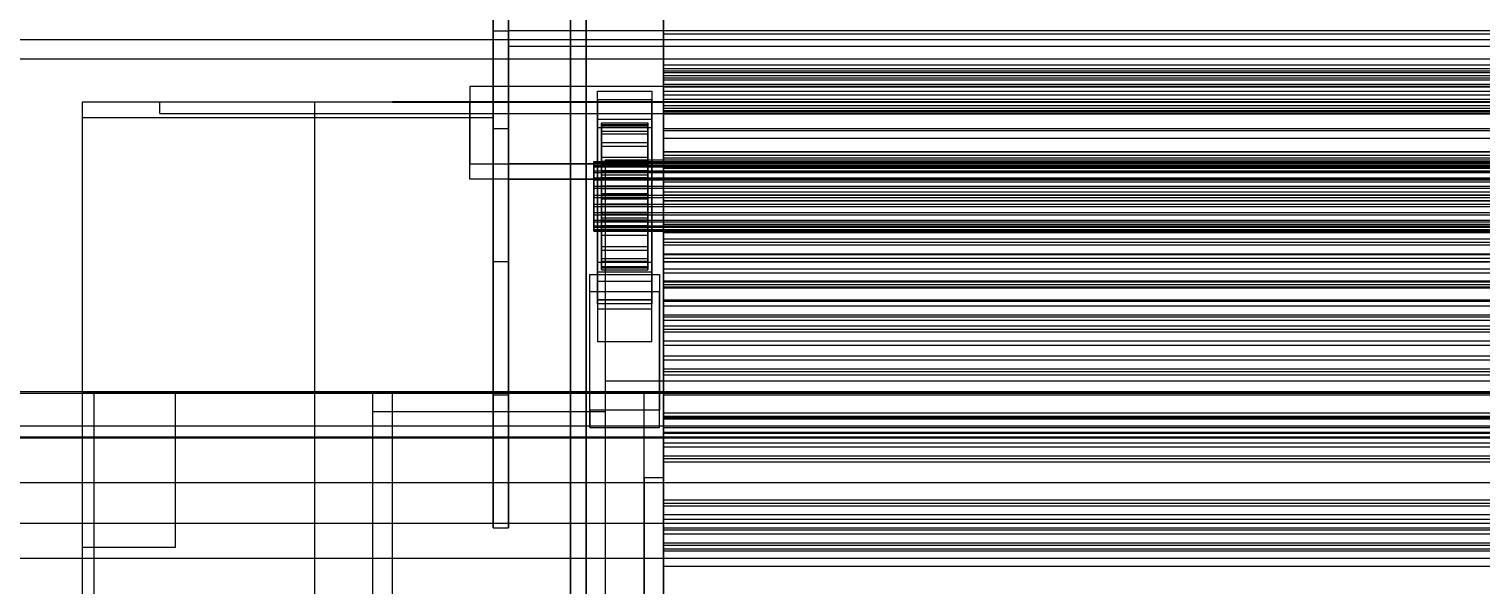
# Model space of a CAD drawing. Header units: millimetres. Extents: x -1970 to 59977, y -50268 to 6837.
# Drawn here: x -1413.8 to -1039, y -33124.8 to -32981.2 of the extents above; entities that cross this region are included whole.
import ezdxf

# ---------------------------------------------------------------- set-up
doc = ezdxf.new("R2010")
doc.units = ezdxf.units.MM
for name, color, linetype, lineweight in [('COTAS_O', 1, 'Continuous', 0), ('frontal_C03', 7, 'Continuous', 0), ('frontal_C03-dry', 7, 'Continuous', 0), ('frontal_secador', 7, 'Continuous', 0)]:
    doc.layers.add(name, color=color, linetype=linetype, lineweight=lineweight)
doc.dimstyles.new('R19_100', dxfattribs={"dimtxt": 250, "dimasz": 150, "dimexe": 150, "dimexo": 80, "dimgap": 100, "dimtad": 1, "dimtih": 1, "dimtoh": 1, "dimdsep": 46, "dimcen": 0.09, "dimadec": 0, "dimazin": 0, "dimtfac": 1, "dimtdec": 4, "dimtofl": 0, "dimtmove": 0, "dimatfit": 3, "dimfxl": 1, "dimtolj": 1, "dimtzin": 0, "dimarcsym": 0})

# ---------------------------------------------------------------- blocks, each defined once
blk = doc.blocks.new('*D38')
at = {"layer": 'COTAS_O', "color": 0, "lineweight": -2, "transparency": 16777216}
for p, q in [((-1645, -31700), (-875, -31700)), ((-1025, -34250), (-1025, -31850)), ((-1645, -34400), (-875, -34400))]:
    blk.add_line(p, q, dxfattribs=at)
at = {"layer": 'COTAS_O', "color": 0, "transparency": 16777216}
for points in [[(-1050, -31850), (-1000, -31850), (-1025, -31700)], [(-1050, -34250), (-1000, -34250), (-1025, -34400)]]:
    blk.add_solid(points, dxfattribs=at)
at = {"layer": 'Defpoints', "color": 0, "transparency": 16777216}
for p in [(-1725, -31700), (-1025, -31700), (-1725, -34400)]:
    blk.add_point(p, dxfattribs=at)
blk = doc.blocks.new('*D46')
at = {"layer": 'COTAS_O', "color": 0, "lineweight": -2, "transparency": 16777216}
for p, q in [((-1320, -33000), (-550, -33000)), ((-700, -35850), (-700, -33150)), ((-1320, -36000), (-550, -36000))]:
    blk.add_line(p, q, dxfattribs=at)
at = {"layer": 'COTAS_O', "color": 0, "transparency": 16777216}
for points in [[(-725, -33150), (-675, -33150), (-700, -33000)], [(-725, -35850), (-675, -35850), (-700, -36000)]]:
    blk.add_solid(points, dxfattribs=at)
at = {"layer": 'Defpoints', "color": 0, "transparency": 16777216}
for p in [(-1400, -33000), (-700, -33000), (-1400, -36000)]:
    blk.add_point(p, dxfattribs=at)

msp = doc.modelspace()

# ---------------------------------------------------------------- linework, layer by layer
at = {"layer": 'frontal_C03'}
for p, q in [((-1274, -34875.113), (-1274, -32314.944)), ((-1270, -32314.944), (-1270, -34875.113)), ((-1270, -34879.011), (-1270, -32318.841)), ((-1274, -32441.623), (-1274, -35001.792)), ((-1270, -35001.792), (-1270, -32441.623)), ((1530, -32983.942), (-1530, -32983.942)), ((1530, -32988.942), (-1530, -32988.942)), ((-1250, -32992.085), (-1250, -32990.55)), ((-1250, -32990.55), (-1250, -32991.431)), ((1250, -32990.55), (-1250, -32990.55)), ((-1250, -32991.431), (-1250, -32994.392)), ((1250, -32991.431), (-1250, -32991.431)), ((-1250, -32995.45), (-1250, -32992.085)), ((1250, -32992.085), (-1250, -32992.085)), ((-1250, -32993.19), (-1250, -32992.392)), ((-1250, -32992.392), (-1250, -32993.774)), ((-1250, -32992.392), (1250, -32992.392)), ((-1250, -32996.112), (-1250, -32993.19)), ((-1250, -32993.19), (1250, -32993.19)), ((-1267, -32999.49), (-1267, -32997.244)), ((-1267, -32997.244), (-1253, -32997.244)), ((-1267, -33044.018), (-1267, -32997.244)), ((-1253, -32997.244), (-1253, -32999.49)), ((-1253, -32997.244), (-1253, -33044.018)), ((-1250, -32993.774), (-1250, -32997.242)), ((-1250, -32993.774), (1250, -32993.774)), ((-1250, -32994.392), (-1250, -32998.302)), ((1250, -32994.392), (-1250, -32994.392)), ((-1250, -32999.359), (-1250, -32995.45)), ((-1250, -32995.45), (1250, -32995.45)), ((-1250, -33000.961), (-1250, -32996.112)), ((-1250, -32996.112), (1250, -32996.112)), ((-1250, -32997.242), (-1250, -33002.558)), ((-1250, -32997.242), (1250, -32997.242)), ((-1253, -32999.49), (-1267, -32999.49)), ((-1267, -32999.49), (-1267, -33046.264)), ((-1253, -33046.264), (-1253, -32999.49)), ((-1250, -32998.302), (-1250, -33001.667)), ((1250, -32998.302), (-1250, -32998.302)), ((-1250, -33002.32), (-1250, -32999.359)), ((1250, -32999.359), (-1250, -32999.359)), ((-1250, -33007.405), (-1250, -33000.961)), ((-1250, -33000.961), (1250, -33000.961)), ((-1267, -33006.676), (-1267, -33004.43)), ((-1267, -33004.43), (-1253, -33004.43)), ((-1267, -33051.204), (-1267, -33004.43)), ((-1253, -33004.43), (-1253, -33006.676)), ((-1253, -33004.43), (-1253, -33051.204)), ((-1250, -33001.667), (-1250, -33003.201)), ((1250, -33001.667), (-1250, -33001.667)), ((-1250, -33003.201), (-1250, -33002.32)), ((1250, -33002.32), (-1250, -33002.32)), ((-1250, -33002.558), (-1250, -33009.36)), ((-1250, -33002.558), (1250, -33002.558)), ((1250, -33003.201), (-1250, -33003.201)), ((-1253, -33006.676), (-1267, -33006.676)), ((-1267, -33006.676), (-1267, -33053.45)), ((-1266, -33015.378), (-1266, -33005.384)), ((-1266, -33005.384), (-1266, -33006.205)), ((-1266, -33005.384), (-1254, -33005.384)), ((-1266, -33005.858), (-1266, -33005.384)), ((-1266, -33015.602), (-1266, -33005.858)), ((-1266, -33005.858), (-1254, -33005.858)), ((-1266, -33007.593), (-1266, -33005.858)), ((-1266, -33015.767), (-1266, -33006.205)), ((-1266, -33006.205), (-1266, -33008.264)), ((-1266, -33006.205), (-1254, -33006.205)), ((-1266, -33016.424), (-1266, -33007.593)), ((-1266, -33007.593), (-1254, -33007.593)), ((-1266, -33010.472), (-1266, -33007.593)), ((-1266, -33016.742), (-1266, -33008.264)), ((-1266, -33008.264), (-1266, -33011.42)), ((-1266, -33008.264), (-1254, -33008.264)), ((-1254, -33006.205), (-1254, -33005.384)), ((-1254, -33005.384), (-1254, -33015.378)), ((-1254, -33005.384), (-1254, -33005.858)), ((-1254, -33005.858), (-1254, -33015.602)), ((-1254, -33005.858), (-1254, -33007.593)), ((-1254, -33008.264), (-1254, -33006.205)), ((-1254, -33006.205), (-1254, -33015.767)), ((-1254, -33007.593), (-1254, -33016.424)), ((-1254, -33007.593), (-1254, -33010.472)), ((-1254, -33011.42), (-1254, -33008.264)), ((-1254, -33008.264), (-1254, -33016.742)), ((-1253, -33053.45), (-1253, -33006.676)), ((-1250, -33015.005), (-1250, -33007.405)), ((-1250, -33007.405), (1250, -33007.405)), ((-1266, -33017.788), (-1266, -33010.472)), ((-1266, -33010.472), (-1254, -33010.472)), ((-1266, -33014.298), (-1266, -33010.472)), ((-1266, -33018.237), (-1266, -33011.42)), ((-1266, -33011.42), (-1266, -33015.459)), ((-1266, -33011.42), (-1254, -33011.42)), ((-1254, -33010.472), (-1254, -33017.788)), ((-1254, -33010.472), (-1254, -33014.298)), ((-1254, -33015.459), (-1254, -33011.42)), ((-1254, -33011.42), (-1254, -33018.237)), ((-1250, -33009.36), (-1250, -33017.186)), ((-1250, -33009.36), (1250, -33009.36)), ((-1268, -33015.602), (-1268, -33015.378)), ((-1268, -33015.378), (-1268, -33015.767)), ((-1268, -33015.378), (1268, -33015.378)), ((-1268, -33016.424), (-1268, -33015.602)), ((-1268, -33015.602), (1268, -33015.602)), ((-1268, -33015.767), (-1268, -33016.742)), ((-1268, -33015.767), (1268, -33015.767)), ((-1266, -33019.6), (-1266, -33014.298)), ((-1266, -33014.298), (-1254, -33014.298)), ((-1266, -33018.81), (-1266, -33014.298)), ((-1266, -33015.767), (-1266, -33015.378)), ((-1254, -33015.378), (-1266, -33015.378)), ((-1266, -33015.378), (-1266, -33015.602)), ((-1266, -33020.15), (-1266, -33015.459)), ((-1266, -33015.459), (-1266, -33020.106)), ((-1266, -33015.459), (-1254, -33015.459)), ((-1254, -33015.602), (-1266, -33015.602)), ((-1266, -33015.602), (-1266, -33016.424)), ((-1266, -33016.742), (-1266, -33015.767)), ((-1254, -33015.767), (-1266, -33015.767)), ((-1254, -33014.298), (-1254, -33019.6)), ((-1254, -33014.298), (-1254, -33018.81)), ((-1254, -33015.378), (-1254, -33015.767)), ((-1254, -33015.602), (-1254, -33015.378)), ((-1254, -33020.106), (-1254, -33015.459)), ((-1254, -33015.459), (-1254, -33020.15)), ((-1254, -33016.424), (-1254, -33015.602)), ((-1254, -33015.767), (-1254, -33016.742)), ((-1250, -33014.543), (-1250, -33013.008)), ((-1250, -33013.008), (-1250, -33013.889)), ((1250, -33013.008), (-1250, -33013.008)), ((-1250, -33013.889), (-1250, -33016.85)), ((1250, -33013.889), (-1250, -33013.889)), ((-1250, -33017.907), (-1250, -33014.543)), ((1250, -33014.543), (-1250, -33014.543)), ((-1250, -33023.243), (-1250, -33015.005)), ((-1250, -33015.005), (1250, -33015.005)), ((-1268, -33017.788), (-1268, -33016.424)), ((-1268, -33016.424), (1268, -33016.424)), ((-1268, -33016.742), (-1268, -33018.237)), ((-1268, -33016.742), (1268, -33016.742)), ((-1268, -33019.6), (-1268, -33017.788)), ((-1268, -33017.788), (1268, -33017.788)), ((-1268, -33018.237), (-1268, -33020.15)), ((-1268, -33018.237), (1268, -33018.237)), ((-1268, -33021.738), (-1268, -33019.6)), ((-1268, -33019.6), (1268, -33019.6)), ((-1254, -33016.424), (-1266, -33016.424)), ((-1266, -33016.424), (-1266, -33017.788)), ((-1266, -33018.237), (-1266, -33016.742)), ((-1254, -33016.742), (-1266, -33016.742)), ((-1254, -33017.788), (-1266, -33017.788)), ((-1266, -33017.788), (-1266, -33019.6)), ((-1266, -33020.15), (-1266, -33018.237)), ((-1254, -33018.237), (-1266, -33018.237)), ((-1266, -33021.738), (-1266, -33018.81)), ((-1266, -33018.81), (-1254, -33018.81)), ((-1266, -33023.702), (-1266, -33018.81)), ((-1254, -33019.6), (-1266, -33019.6)), ((-1266, -33019.6), (-1266, -33021.738)), ((-1254, -33017.788), (-1254, -33016.424)), ((-1254, -33016.742), (-1254, -33018.237)), ((-1254, -33019.6), (-1254, -33017.788)), ((-1254, -33018.237), (-1254, -33020.15)), ((-1254, -33018.81), (-1254, -33021.738)), ((-1254, -33018.81), (-1254, -33023.702)), ((-1254, -33021.738), (-1254, -33019.6)), ((-1250, -33016.85), (-1250, -33020.759)), ((1250, -33016.85), (-1250, -33016.85)), ((-1250, -33017.186), (-1250, -33025.502)), ((1250, -33017.186), (-1250, -33017.186)), ((-1250, -33021.817), (-1250, -33017.907)), ((-1250, -33017.907), (1250, -33017.907)), ((-1268, -33020.15), (-1268, -33022.351)), ((-1268, -33020.15), (1268, -33020.15)), ((-1268, -33024.055), (-1268, -33021.738)), ((-1268, -33021.738), (1268, -33021.738)), ((-1268, -33022.351), (-1268, -33024.69)), ((1268, -33022.351), (-1268, -33022.351)), ((-1266, -33020.106), (-1266, -33022.351)), ((-1254, -33020.106), (-1266, -33020.106)), ((-1266, -33020.106), (-1266, -33025.043)), ((-1266, -33022.351), (-1266, -33020.15)), ((-1254, -33020.15), (-1266, -33020.15)), ((-1254, -33021.738), (-1266, -33021.738)), ((-1266, -33021.738), (-1266, -33024.055)), ((-1266, -33022.351), (-1254, -33022.351)), ((-1266, -33024.69), (-1266, -33022.351)), ((-1254, -33022.351), (-1254, -33020.106)), ((-1254, -33025.043), (-1254, -33020.106)), ((-1254, -33020.15), (-1254, -33022.351)), ((-1254, -33024.055), (-1254, -33021.738)), ((-1254, -33022.351), (-1254, -33024.69)), ((-1250, -33020.759), (-1250, -33024.124)), ((1250, -33020.759), (-1250, -33020.759)), ((-1250, -33024.778), (-1250, -33021.817)), ((1250, -33021.817), (-1250, -33021.817)), ((-1250, -33031.559), (-1250, -33023.243)), ((-1250, -33023.243), (1250, -33023.243)), ((-1268, -33026.394), (-1268, -33024.055)), ((-1268, -33024.055), (1268, -33024.055)), ((-1268, -33024.69), (-1268, -33027.007)), ((-1268, -33024.69), (1268, -33024.69)), ((-1268, -33028.595), (-1268, -33026.394)), ((-1268, -33026.394), (1268, -33026.394)), ((-1268, -33027.007), (-1268, -33029.145)), ((-1268, -33027.007), (1268, -33027.007)), ((-1266, -33024.055), (-1266, -33023.702)), ((-1266, -33023.702), (-1254, -33023.702)), ((-1266, -33028.639), (-1266, -33023.702)), ((-1254, -33024.055), (-1266, -33024.055)), ((-1266, -33024.055), (-1266, -33026.394)), ((-1266, -33027.007), (-1266, -33024.69)), ((-1266, -33024.69), (-1266, -33025.043)), ((-1254, -33024.69), (-1266, -33024.69)), ((-1266, -33025.043), (-1266, -33029.935)), ((-1266, -33025.043), (-1254, -33025.043)), ((-1266, -33026.394), (-1266, -33028.639)), ((-1254, -33026.394), (-1266, -33026.394)), ((-1266, -33026.394), (-1266, -33028.595)), ((-1266, -33029.145), (-1266, -33027.007)), ((-1266, -33027.007), (-1266, -33029.935)), ((-1254, -33027.007), (-1266, -33027.007)), ((-1254, -33023.702), (-1254, -33024.055)), ((-1254, -33023.702), (-1254, -33028.639)), ((-1254, -33026.394), (-1254, -33024.055)), ((-1254, -33025.043), (-1254, -33024.69)), ((-1254, -33024.69), (-1254, -33027.007)), ((-1254, -33029.935), (-1254, -33025.043)), ((-1254, -33028.639), (-1254, -33026.394)), ((-1254, -33028.595), (-1254, -33026.394)), ((-1254, -33029.935), (-1254, -33027.007)), ((-1254, -33027.007), (-1254, -33029.145)), ((-1250, -33024.124), (-1250, -33025.659)), ((1250, -33024.124), (-1250, -33024.124)), ((-1250, -33025.659), (-1250, -33024.778)), ((1250, -33024.778), (-1250, -33024.778)), ((-1250, -33025.502), (-1250, -33033.74)), ((-1250, -33025.502), (1250, -33025.502)), ((1250, -33025.659), (-1250, -33025.659)), ((-1268, -33030.508), (-1268, -33028.595)), ((-1268, -33028.595), (1268, -33028.595)), ((-1268, -33029.145), (-1268, -33030.957)), ((-1268, -33029.145), (1268, -33029.145)), ((-1268, -33032.003), (-1268, -33030.508)), ((-1268, -33030.508), (1268, -33030.508)), ((-1268, -33030.957), (-1268, -33032.321)), ((-1268, -33030.957), (1268, -33030.957)), ((-1266, -33028.595), (-1266, -33033.286)), ((-1254, -33028.595), (-1266, -33028.595)), ((-1266, -33028.595), (-1266, -33030.508)), ((-1266, -33028.639), (-1254, -33028.639)), ((-1266, -33033.286), (-1266, -33028.639)), ((-1266, -33030.957), (-1266, -33029.145)), ((-1266, -33029.145), (-1266, -33034.447)), ((-1254, -33029.145), (-1266, -33029.145)), ((-1266, -33029.935), (-1266, -33034.447)), ((-1266, -33029.935), (-1254, -33029.935)), ((-1266, -33030.508), (-1266, -33037.325)), ((-1254, -33030.508), (-1266, -33030.508)), ((-1266, -33030.508), (-1266, -33032.003)), ((-1266, -33032.321), (-1266, -33030.957)), ((-1266, -33030.957), (-1266, -33038.273)), ((-1254, -33030.957), (-1266, -33030.957)), ((-1254, -33033.286), (-1254, -33028.595)), ((-1254, -33030.508), (-1254, -33028.595)), ((-1254, -33028.639), (-1254, -33033.286)), ((-1254, -33034.447), (-1254, -33029.145)), ((-1254, -33029.145), (-1254, -33030.957)), ((-1254, -33034.447), (-1254, -33029.935)), ((-1254, -33037.325), (-1254, -33030.508)), ((-1254, -33032.003), (-1254, -33030.508)), ((-1254, -33038.273), (-1254, -33030.957)), ((-1254, -33030.957), (-1254, -33032.321)), ((-1268, -33032.978), (-1268, -33032.003)), ((-1268, -33032.003), (1268, -33032.003)), ((-1268, -33032.321), (-1268, -33033.143)), ((-1268, -33032.321), (1268, -33032.321)), ((-1268, -33033.367), (-1268, -33032.978)), ((-1268, -33032.978), (1268, -33032.978)), ((-1268, -33033.143), (-1268, -33033.367)), ((-1268, -33033.143), (1268, -33033.143)), ((-1268, -33033.367), (1268, -33033.367)), ((-1266, -33032.003), (-1266, -33040.482)), ((-1254, -33032.003), (-1266, -33032.003)), ((-1266, -33032.003), (-1266, -33032.978)), ((-1266, -33033.143), (-1266, -33032.321)), ((-1266, -33032.321), (-1266, -33041.152)), ((-1254, -33032.321), (-1266, -33032.321)), ((-1266, -33032.978), (-1266, -33042.54)), ((-1254, -33032.978), (-1266, -33032.978)), ((-1266, -33032.978), (-1266, -33033.367)), ((-1266, -33033.367), (-1266, -33033.143)), ((-1266, -33033.143), (-1266, -33042.887)), ((-1254, -33033.143), (-1266, -33033.143)), ((-1266, -33033.286), (-1254, -33033.286)), ((-1266, -33037.325), (-1266, -33033.286)), ((-1266, -33033.367), (-1266, -33043.361)), ((-1254, -33033.367), (-1266, -33033.367)), ((-1266, -33034.447), (-1266, -33038.273)), ((-1266, -33034.447), (-1254, -33034.447)), ((-1254, -33040.482), (-1254, -33032.003)), ((-1254, -33032.978), (-1254, -33032.003)), ((-1254, -33041.152), (-1254, -33032.321)), ((-1254, -33032.321), (-1254, -33033.143)), ((-1254, -33042.54), (-1254, -33032.978)), ((-1254, -33033.367), (-1254, -33032.978)), ((-1254, -33042.887), (-1254, -33033.143)), ((-1254, -33033.143), (-1254, -33033.367)), ((-1254, -33033.286), (-1254, -33037.325)), ((-1254, -33043.361), (-1254, -33033.367)), ((-1254, -33038.273), (-1254, -33034.447)), ((-1250, -33039.385), (-1250, -33031.559)), ((-1250, -33031.559), (1250, -33031.559)), ((-1250, -33033.74), (-1250, -33041.34)), ((-1250, -33033.74), (1250, -33033.74)), ((-1266, -33037.325), (-1254, -33037.325)), ((-1266, -33040.482), (-1266, -33037.325)), ((-1266, -33038.273), (-1266, -33041.152)), ((-1266, -33038.273), (-1254, -33038.273)), ((-1254, -33037.325), (-1254, -33040.482)), ((-1254, -33041.152), (-1254, -33038.273)), ((-1250, -33037), (-1250, -33035.465)), ((-1250, -33035.465), (-1250, -33036.347)), ((1250, -33035.465), (-1250, -33035.465)), ((-1250, -33036.347), (-1250, -33039.308)), ((1250, -33036.347), (-1250, -33036.347)), ((-1250, -33040.365), (-1250, -33037)), ((1250, -33037), (-1250, -33037)), ((-1267, -33052.175), (-1267, -33041.395)), ((-1267, -33041.395), (-1253, -33041.395)), ((-1267, -33051.14), (-1267, -33041.395)), ((-1266, -33040.482), (-1254, -33040.482)), ((-1266, -33042.54), (-1266, -33040.482)), ((-1266, -33041.152), (-1266, -33042.887)), ((-1266, -33041.152), (-1254, -33041.152)), ((-1254, -33040.482), (-1254, -33042.54)), ((-1254, -33042.887), (-1254, -33041.152)), ((-1253, -33041.395), (-1253, -33052.175)), ((-1253, -33041.395), (-1253, -33051.14)), ((-1250, -33039.308), (-1250, -33043.217)), ((1250, -33039.308), (-1250, -33039.308)), ((-1250, -33046.187), (-1250, -33039.385)), ((-1250, -33039.385), (1250, -33039.385)), ((-1250, -33044.274), (-1250, -33040.365)), ((-1250, -33040.365), (1250, -33040.365)), ((-1250, -33041.34), (-1250, -33047.784)), ((-1250, -33041.34), (1250, -33041.34)), ((-1269, -33049.031), (-1269, -33044.539)), ((-1269, -33044.539), (-1251, -33044.539)), ((-1269, -33079.62), (-1269, -33044.539)), ((-1253, -33044.018), (-1267, -33044.018)), ((-1267, -33044.018), (-1267, -33046.264)), ((-1266, -33042.54), (-1254, -33042.54)), ((-1266, -33043.361), (-1266, -33042.54)), ((-1266, -33042.887), (-1266, -33043.361)), ((-1266, -33042.887), (-1254, -33042.887)), ((-1266, -33043.361), (-1254, -33043.361)), ((-1254, -33042.54), (-1254, -33043.361)), ((-1254, -33043.361), (-1254, -33042.887)), ((-1253, -33046.264), (-1253, -33044.018)), ((-1251, -33044.539), (-1251, -33049.031)), ((-1251, -33044.539), (-1251, -33079.62)), ((-1250, -33043.217), (-1250, -33046.582)), ((1250, -33043.217), (-1250, -33043.217)), ((-1250, -33047.235), (-1250, -33044.274)), ((1250, -33044.274), (-1250, -33044.274)), ((-1251, -33049.031), (-1269, -33049.031)), ((-1269, -33084.111), (-1269, -33049.031)), ((-1267, -33046.264), (-1253, -33046.264)), ((-1251, -33084.111), (-1251, -33049.031)), ((-1250, -33051.504), (-1250, -33046.187)), ((-1250, -33046.187), (1250, -33046.187)), ((-1250, -33046.582), (-1250, -33048.117)), ((1250, -33046.582), (-1250, -33046.582)), ((-1250, -33048.117), (-1250, -33047.235)), ((1250, -33047.235), (-1250, -33047.235)), ((-1250, -33047.784), (-1250, -33052.633)), ((-1250, -33047.784), (1250, -33047.784)), ((1250, -33048.117), (-1250, -33048.117)), ((-1253, -33051.14), (-1267, -33051.14)), ((-1267, -33051.14), (-1267, -33061.919)), ((-1253, -33051.204), (-1267, -33051.204)), ((-1267, -33051.204), (-1267, -33053.45)), ((-1253, -33052.175), (-1267, -33052.175)), ((-1267, -33052.175), (-1267, -33061.919)), ((-1267, -33053.45), (-1253, -33053.45)), ((-1253, -33061.919), (-1253, -33051.14)), ((-1253, -33053.45), (-1253, -33051.204)), ((-1253, -33061.919), (-1253, -33052.175)), ((-1250, -33054.971), (-1250, -33051.504)), ((-1250, -33051.504), (1250, -33051.504)), ((-1250, -33052.633), (-1250, -33055.555)), ((-1250, -33052.633), (1250, -33052.633)), ((-1250, -33056.353), (-1250, -33054.971)), ((-1250, -33054.971), (1250, -33054.971)), ((-1250, -33055.555), (-1250, -33056.353)), ((-1250, -33055.555), (1250, -33055.555)), ((-1250, -33056.353), (1250, -33056.353)), ((-1250, -33059.458), (-1250, -33057.923)), ((-1250, -33057.923), (-1250, -33058.804)), ((1250, -33057.923), (-1250, -33057.923)), ((-1250, -33058.804), (-1250, -33061.765)), ((1250, -33058.804), (-1250, -33058.804)), ((-1250, -33062.823), (-1250, -33059.458)), ((1250, -33059.458), (-1250, -33059.458)), ((-1267, -33061.919), (-1253, -33061.919)), ((-1250, -33061.765), (-1250, -33065.675)), ((1250, -33061.765), (-1250, -33061.765)), ((-1250, -33066.732), (-1250, -33062.823)), ((-1250, -33062.823), (1250, -33062.823)), ((-1250, -33065.675), (-1250, -33069.039)), ((1250, -33065.675), (-1250, -33065.675)), ((-1250, -33069.693), (-1250, -33066.732)), ((1250, -33066.732), (-1250, -33066.732)), ((-1250, -33069.039), (-1250, -33070.574)), ((1250, -33069.039), (-1250, -33069.039)), ((-1250, -33070.574), (-1250, -33069.693)), ((1250, -33069.693), (-1250, -33069.693)), ((1250, -33070.574), (-1250, -33070.574)), ((-1500, -33074.787), (1500, -33074.787)), ((-1500, -33075.187), (1500, -33075.187)), ((-1251, -33079.62), (-1269, -33079.62)), ((-1269, -33079.62), (-1269, -33084.111)), ((-1251, -33084.111), (-1251, -33079.62)), ((-1250, -33081.915), (-1250, -33080.381)), ((-1250, -33080.381), (-1250, -33081.262)), ((1250, -33080.381), (-1250, -33080.381)), ((-1250, -33081.262), (-1250, -33084.223)), ((1250, -33081.262), (-1250, -33081.262)), ((-1250, -33085.28), (-1250, -33081.915)), ((1250, -33081.915), (-1250, -33081.915)), ((1500, -33083.77), (-1500, -33083.77)), ((1500, -33086.595), (-1500, -33086.595)), ((1500, -33086.88), (-1500, -33086.88)), ((-1269, -33084.111), (-1251, -33084.111)), ((-1250, -33084.223), (-1250, -33088.132)), ((1250, -33084.223), (-1250, -33084.223)), ((-1250, -33089.19), (-1250, -33085.28)), ((-1250, -33085.28), (1250, -33085.28)), ((-1250, -33088.132), (-1250, -33091.497)), ((1250, -33088.132), (-1250, -33088.132)), ((-1250, -33092.151), (-1250, -33089.19)), ((1250, -33089.19), (-1250, -33089.19)), ((-1250, -33091.497), (-1250, -33093.032)), ((1250, -33091.497), (-1250, -33091.497)), ((-1250, -33093.032), (-1250, -33092.151)), ((1250, -33092.151), (-1250, -33092.151)), ((1250, -33093.032), (-1250, -33093.032)), ((-1500, -33098.289), (1500, -33098.289)), ((-1250, -33104.373), (-1250, -33102.838)), ((-1250, -33102.838), (-1250, -33103.72)), ((1250, -33102.838), (-1250, -33102.838)), ((-1250, -33103.72), (-1250, -33106.68)), ((1250, -33103.72), (-1250, -33103.72)), ((-1250, -33107.738), (-1250, -33104.373)), ((1250, -33104.373), (-1250, -33104.373)), ((1500, -33108.893), (-1500, -33108.893)), ((-1250, -33106.68), (-1250, -33110.59)), ((1250, -33106.68), (-1250, -33106.68)), ((-1250, -33111.647), (-1250, -33107.738)), ((-1250, -33107.738), (1250, -33107.738)), ((-1250, -33110.59), (-1250, -33113.955)), ((1250, -33110.59), (-1250, -33110.59)), ((-1250, -33114.608), (-1250, -33111.647)), ((1250, -33111.647), (-1250, -33111.647)), ((-1250, -33113.955), (-1250, -33115.49)), ((1250, -33113.955), (-1250, -33113.955)), ((-1250, -33115.49), (-1250, -33114.608)), ((1250, -33114.608), (-1250, -33114.608)), ((1250, -33115.49), (-1250, -33115.49)), ((-1500, -33117.876), (1500, -33117.876))]:
    msp.add_line(p, q, dxfattribs=at)
at = {"layer": 'frontal_C03-dry'}
for p, q in [((-1294, -32912.875), (-1294, -33006.875)), ((-1290, -33006.875), (-1290, -32912.875)), ((-1294, -32947.25), (-1294, -33041.25)), ((-1294, -32947.25), (-1294, -32981.625)), ((-1290, -33041.25), (-1290, -32947.25)), ((-1290, -32981.625), (-1290, -32947.25)), ((-1250, -32982.5), (-1250, -32948.125)), ((-1290, -32951.25), (-1290, -32985.625)), ((-1294, -33006.875), (-1294, -32972.5)), ((-1290, -32972.5), (-1290, -33006.875)), ((-1250, -32972.5), (-1250, -33006.875)), ((-1250, -32982.5), (-1250, -32978.5)), ((-1250, -33012.875), (-1250, -32978.5)), ((-1294, -32981.625), (-1294, -33075.625)), ((-1294, -32981.625), (-1290, -32981.625)), ((-1294, -32981.625), (-1294, -33016)), ((1290, -32981.625), (-1290, -32981.625)), ((-1290, -32981.625), (-1290, -32985.625)), ((-1290, -33075.625), (-1290, -32981.625)), ((-1290, -33016), (-1290, -32981.625)), ((-1290, -32985.625), (1290, -32985.625)), ((-1290, -32985.625), (-1290, -33020)), ((1250, -32982.5), (-1250, -32982.5)), ((-1250, -33016.875), (-1250, -32982.5)), ((-1294, -33006.875), (-1290, -33006.875)), ((-1294, -33041.25), (-1294, -33006.875)), ((-1290, -33006.875), (-1290, -33041.25)), ((-1250, -33006.875), (1250, -33006.875)), ((-1250, -33012.875), (-1250, -33006.875)), ((-1250, -33006.875), (-1250, -33041.25)), ((-1294, -33016), (-1294, -33110)), ((-1294, -33016), (-1290, -33016)), ((1290, -33016), (-1290, -33016)), ((-1290, -33016), (-1290, -33020)), ((-1290, -33110), (-1290, -33016)), ((1250, -33012.875), (-1250, -33012.875)), ((-1250, -33016.875), (-1250, -33012.875)), ((-1250, -33047.25), (-1250, -33012.875)), ((1250, -33016.875), (-1250, -33016.875)), ((-1250, -33051.25), (-1250, -33016.875)), ((-1290, -33020), (1290, -33020)), ((-1294, -33041.25), (-1290, -33041.25)), ((-1294, -33075.625), (-1294, -33041.25)), ((-1290, -33041.25), (-1290, -33075.625)), ((-1250, -33041.25), (1250, -33041.25)), ((-1250, -33047.25), (-1250, -33041.25)), ((-1250, -33041.25), (-1250, -33075.625)), ((1250, -33047.25), (-1250, -33047.25)), ((-1250, -33051.25), (-1250, -33047.25)), ((-1250, -33081.625), (-1250, -33047.25)), ((1250, -33051.25), (-1250, -33051.25)), ((-1250, -33085.625), (-1250, -33051.25)), ((-1294, -33075.625), (-1290, -33075.625)), ((-1294, -33110), (-1294, -33075.625)), ((-1290, -33075.625), (-1290, -33110)), ((-1250, -33075.625), (1250, -33075.625)), ((-1250, -33081.625), (-1250, -33075.625)), ((-1250, -33075.625), (-1250, -33110)), ((1250, -33081.625), (-1250, -33081.625)), ((-1250, -33085.625), (-1250, -33081.625)), ((-1250, -33116), (-1250, -33081.625)), ((1250, -33085.625), (-1250, -33085.625)), ((-1250, -33120), (-1250, -33085.625)), ((-1294, -33110), (-1290, -33110)), ((-1250, -33110), (1250, -33110)), ((-1250, -33116), (-1250, -33110)), ((1250, -33116), (-1250, -33116)), ((-1250, -33120), (-1250, -33116)), ((1250, -33120), (-1250, -33120))]:
    msp.add_line(p, q, dxfattribs=at)
at = {"layer": 'frontal_secador'}
for p, q in [((1300, -32996), (-1300, -32996)), ((-1300, -32996), (-1300, -33016)), ((-1300, -32996), (-1300, -33000)), ((-1400, -33000), (1400, -33000)), ((-1400, -33075), (-1400, -33000)), ((-1400, -33000), (-1250, -33000)), ((-1400, -33250), (-1400, -33000)), ((-1400, -33000), (-1340, -33000)), ((-1400, -36000), (-1400, -33000)), ((-1400, -33000), (-1294, -33000)), ((-1400, -33004), (-1400, -33000)), ((-1380, -33000), (1380, -33000)), ((-1380, -33003), (-1380, -33000)), ((-1340, -36000), (-1340, -33000)), ((-1300, -33020), (-1300, -33000)), ((-1300, -33000), (1300, -33000)), ((-1294, -33004), (-1294, -33000)), ((-1250, -33250), (-1250, -33000)), ((-1400, -33004), (-1294, -33004)), ((-1380, -33003), (1380, -33003)), ((-1300, -33016), (1300, -33016)), ((-1300, -33020), (-1300, -33016)), ((-1265, -33015), (1265, -33015)), ((-1265, -33018), (-1265, -33015)), ((-1265, -33018), (1265, -33018)), ((-1265, -33072), (-1265, -33018)), ((1300, -33020), (-1300, -33020)), ((-1265, -33072), (1265, -33072)), ((-1265, -33075), (-1265, -33072)), ((-1400, -33075), (-1325, -33075)), ((-1400, -36000), (-1400, -33075)), ((-1400, -35590), (-1400, -33075)), ((-1400, -33075), (-1397, -33075)), ((-1400, -35940), (-1400, -33075)), ((-1400, -33075), (-1376, -33075)), ((-1400, -33115), (-1400, -33075)), ((-1400, -33075), (1400, -33075)), ((-1400, -34650), (-1400, -33075)), ((-1397, -35940), (-1397, -33075)), ((-1376, -33115), (-1376, -33075)), ((-1325, -36000), (-1325, -33075)), ((-1325, -35590), (-1325, -33075)), ((-1325, -33075), (-1320, -33075)), ((-1325, -35980), (-1325, -33075)), ((-1325, -33075), (-1265, -33075)), ((-1325, -33080), (-1325, -33075)), ((-1325, -33350), (-1325, -33075)), ((-1320, -35980), (-1320, -33075)), ((-1320, -33075), (-1270, -33075)), ((-1320, -33350), (-1320, -33075)), ((-1320, -33075), (-1255, -33075)), ((-1270, -33075), (-1265, -33075)), ((-1270, -35980), (-1270, -33075)), ((-1265, -35980), (-1265, -33075)), ((-1265, -33075), (1265, -33075)), ((-1265, -33080), (-1265, -33075)), ((-1255, -33075), (-1250, -33075)), ((-1255, -33350), (-1255, -33075)), ((-1250, -33350), (-1250, -33075)), ((-1325, -33080), (-1265, -33080)), ((-1325, -33080), (-1320, -33080)), ((-1325, -33170), (-1325, -33080)), ((-1320, -33170), (-1320, -33080)), ((-1270, -33080), (-1265, -33080)), ((-1270, -33170), (-1270, -33080)), ((-1265, -33170), (-1265, -33080)), ((-1255, -33337), (-1255, -33097)), ((-1255, -33097), (-1255, -33166)), ((-1255, -33097), (-1250, -33097)), ((-1250, -33097), (-1250, -33337)), ((-1250, -33166), (-1250, -33097)), ((-1400, -33115), (-1376, -33115))]:
    msp.add_line(p, q, dxfattribs=at)

# ---------------------------------------------------------------- dimensions: what is measured, and where the dimension line sits
at = {"layer": 'COTAS_O'}
for p1, p2, picture, middle in [((-1725, -34400), (-1725, -31700), '*D38', (-1025, -33050)), ((-1400, -36000), (-1400, -33000), '*D46', (-700, -34500))]:
    dim = msp.add_aligned_dim(p1=p1, p2=p2, distance=-700, text='<> O', dimstyle='R19_100', dxfattribs=at)
    dim.commit()
    dim.dimension.update_dxf_attribs({"geometry": picture, "text_midpoint": middle})

doc.saveas('drawing.dxf')
